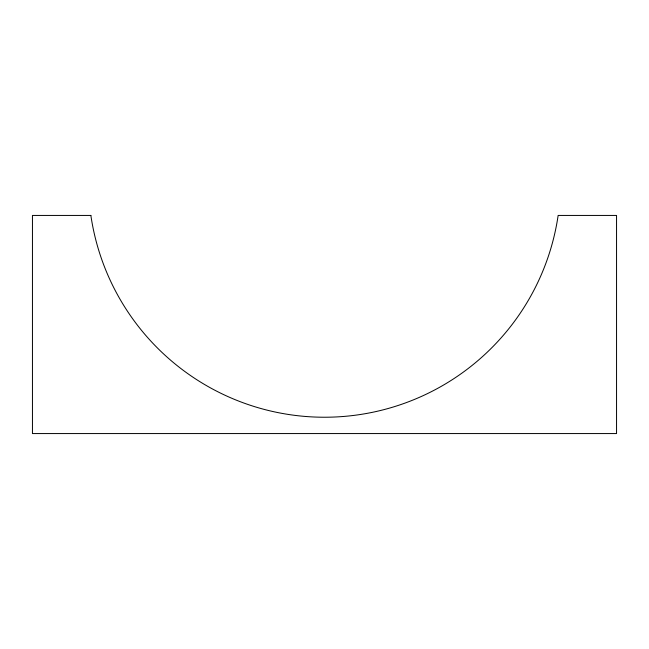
<?xml version="1.0" encoding="UTF-8"?>
<svg xmlns="http://www.w3.org/2000/svg" width="649" height="649" viewBox="0 0 649 649"><rect width="100%" height="100%" fill="white"/><g stroke="black" fill="none" stroke-linecap="round" stroke-linejoin="round"><path stroke-width="0.97" d="M90.86 215.436L32.45 215.436L32.45 433.564L616.55 433.564L616.55 215.436L558.14 215.436A236.147 236.147 0 0 1 90.868 215.427"/></g></svg>
